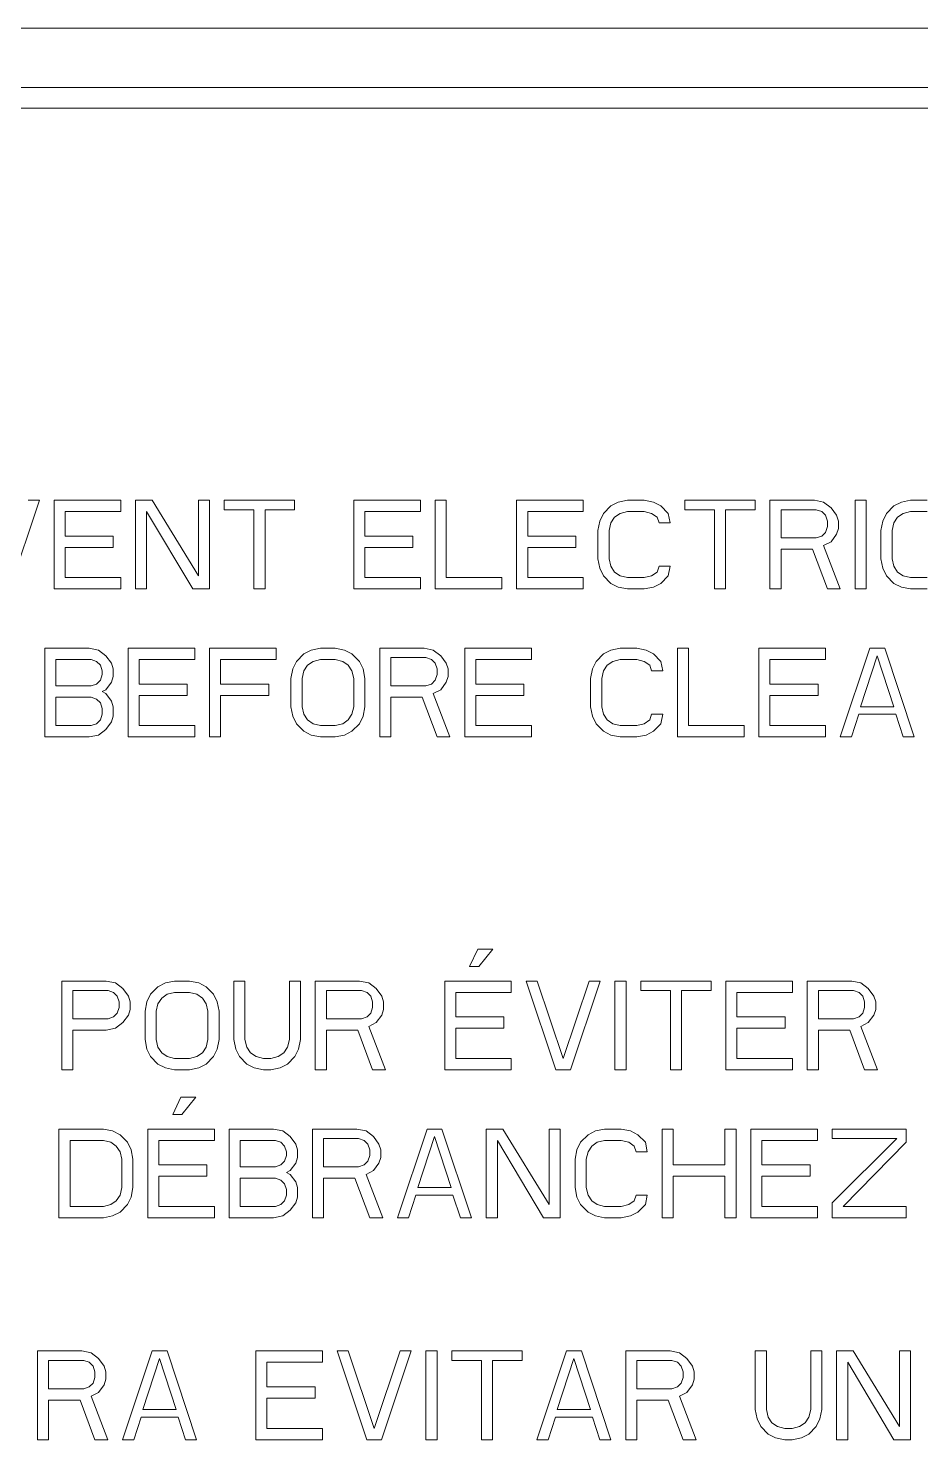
# Model space of a CAD drawing. Header units: millimetres. Extents: x 1920 to 4820, y 310 to 2320.
# Drawn here: x 4322.26 to 4352.42, y 1385.88 to 1433.58 of the extents above; entities that cross this region are included whole.
import ezdxf

# ---------------------------------------------------------------- set-up
doc = ezdxf.new("R2010")
doc.units = ezdxf.units.MM
doc.layers.add('core', color=7, linetype='Continuous', lineweight=20)

msp = doc.modelspace()

# ---------------------------------------------------------------- linework, layer by layer
at = {"layer": 'core'}
for p, q in [((4418.385, 1433.585), (4287.785, 1433.585)), ((4418.385, 1431.585), (4287.785, 1431.585)), ((4434.385, 1430.885), (4287.785, 1430.885)), ((4322.634, 1417.635), (4321.634, 1414.635)), ((4322.259, 1417.635), (4322.634, 1417.635)), ((4323.134, 1414.635), (4323.134, 1417.635)), ((4323.134, 1417.635), (4325.384, 1417.635)), ((4325.384, 1417.252), (4323.509, 1417.252)), ((4323.509, 1417.252), (4323.509, 1416.422)), ((4325.384, 1417.635), (4325.384, 1417.252)), ((4325.884, 1414.635), (4325.884, 1417.635)), ((4325.884, 1417.635), (4326.446, 1417.635)), ((4327.821, 1414.635), (4326.259, 1417.252)), ((4326.259, 1417.252), (4326.259, 1414.635)), ((4326.446, 1417.635), (4328.009, 1415.081)), ((4328.009, 1415.081), (4328.009, 1417.635)), ((4328.009, 1417.635), (4328.384, 1417.635)), ((4328.384, 1417.635), (4328.384, 1414.635)), ((4328.884, 1417.635), (4331.259, 1417.635)), ((4328.884, 1417.315), (4328.884, 1417.635)), ((4329.884, 1417.315), (4328.884, 1417.315)), ((4329.884, 1414.635), (4329.884, 1417.315)), ((4330.259, 1417.315), (4330.259, 1414.635)), ((4331.259, 1417.315), (4330.259, 1417.315)), ((4331.259, 1417.635), (4331.259, 1417.315)), ((4333.259, 1414.635), (4333.259, 1417.635)), ((4333.259, 1417.635), (4335.509, 1417.635)), ((4335.509, 1417.252), (4333.634, 1417.252)), ((4333.634, 1417.252), (4333.634, 1416.422)), ((4335.509, 1417.635), (4335.509, 1417.252)), ((4336.009, 1414.635), (4336.009, 1417.635)), ((4336.009, 1417.635), (4336.384, 1417.635)), ((4336.384, 1417.635), (4336.384, 1415.018)), ((4338.759, 1414.635), (4338.759, 1417.635)), ((4338.759, 1417.635), (4341.009, 1417.635)), ((4341.009, 1417.252), (4339.134, 1417.252)), ((4339.134, 1417.252), (4339.134, 1416.422)), ((4341.009, 1417.635), (4341.009, 1417.252)), ((4341.571, 1416.932), (4341.696, 1417.188)), ((4341.696, 1417.188), (4341.946, 1417.443)), ((4341.946, 1417.443), (4342.196, 1417.571)), ((4342.259, 1417.188), (4342.071, 1417.06)), ((4342.196, 1417.571), (4342.509, 1417.635)), ((4342.509, 1417.252), (4342.259, 1417.188)), ((4342.509, 1417.635), (4343.071, 1417.635)), ((4343.071, 1417.252), (4342.509, 1417.252)), ((4343.071, 1417.635), (4343.384, 1417.571)), ((4343.321, 1417.188), (4343.071, 1417.252)), ((4343.509, 1417.06), (4343.321, 1417.188)), ((4343.384, 1417.571), (4343.634, 1417.443)), ((4343.634, 1417.443), (4343.884, 1417.188)), ((4343.884, 1417.188), (4343.946, 1416.869)), ((4344.446, 1417.315), (4344.446, 1417.635)), ((4344.446, 1417.635), (4346.821, 1417.635)), ((4345.446, 1417.315), (4344.446, 1417.315)), ((4345.446, 1414.635), (4345.446, 1417.315)), ((4346.821, 1417.315), (4345.821, 1417.315)), ((4345.821, 1417.315), (4345.821, 1414.635)), ((4346.821, 1417.635), (4346.821, 1417.315)), ((4347.321, 1414.635), (4347.321, 1417.635)), ((4347.321, 1417.635), (4348.821, 1417.635)), ((4347.696, 1417.315), (4347.696, 1416.358)), ((4348.884, 1417.315), (4347.696, 1417.315)), ((4348.821, 1417.635), (4349.134, 1417.571)), ((4349.071, 1417.252), (4348.884, 1417.315)), ((4349.196, 1417.124), (4349.071, 1417.252)), ((4349.134, 1417.571), (4349.384, 1417.379)), ((4349.384, 1417.379), (4349.571, 1417.124)), ((4350.196, 1414.635), (4350.196, 1417.635)), ((4350.196, 1417.635), (4350.571, 1417.635)), ((4350.571, 1417.635), (4350.571, 1414.635)), ((4351.134, 1416.932), (4351.259, 1417.188)), ((4351.259, 1417.188), (4351.509, 1417.443)), ((4351.509, 1417.443), (4351.759, 1417.571)), ((4351.821, 1417.188), (4351.634, 1417.06)), ((4351.759, 1417.571), (4352.071, 1417.635)), ((4352.071, 1417.252), (4351.821, 1417.188)), ((4352.071, 1417.635), (4352.634, 1417.635)), ((4352.634, 1417.252), (4352.071, 1417.252)), ((4341.509, 1416.613), (4341.571, 1416.932)), ((4341.946, 1416.869), (4341.884, 1416.613)), ((4342.071, 1417.06), (4341.946, 1416.869)), ((4343.571, 1416.869), (4343.509, 1417.06)), ((4343.946, 1416.869), (4343.571, 1416.869)), ((4349.259, 1416.932), (4349.196, 1417.124)), ((4349.196, 1416.549), (4349.259, 1416.741)), ((4349.259, 1416.741), (4349.259, 1416.932)), ((4349.571, 1417.124), (4349.634, 1416.932)), ((4349.634, 1416.932), (4349.634, 1416.677)), ((4351.071, 1416.613), (4351.134, 1416.932)), ((4351.509, 1416.869), (4351.446, 1416.613)), ((4351.634, 1417.06), (4351.509, 1416.869)), ((4323.509, 1416.422), (4325.134, 1416.422)), ((4325.134, 1416.422), (4325.134, 1416.039)), ((4333.634, 1416.422), (4335.259, 1416.422)), ((4335.259, 1416.422), (4335.259, 1416.039)), ((4339.134, 1416.422), (4340.759, 1416.422)), ((4340.759, 1416.422), (4340.759, 1416.039)), ((4341.509, 1415.656), (4341.509, 1416.613)), ((4341.884, 1416.613), (4341.884, 1415.656)), ((4347.696, 1416.358), (4348.884, 1416.358)), ((4348.884, 1416.358), (4349.071, 1416.422)), ((4349.071, 1416.422), (4349.196, 1416.549)), ((4349.384, 1416.23), (4349.134, 1416.103)), ((4349.571, 1416.486), (4349.384, 1416.23)), ((4349.634, 1416.677), (4349.571, 1416.486)), ((4351.071, 1415.656), (4351.071, 1416.613)), ((4351.446, 1416.613), (4351.446, 1415.656)), ((4325.134, 1416.039), (4323.509, 1416.039)), ((4323.509, 1416.039), (4323.509, 1415.018)), ((4335.259, 1416.039), (4333.634, 1416.039)), ((4333.634, 1416.039), (4333.634, 1415.018)), ((4340.759, 1416.039), (4339.134, 1416.039)), ((4339.134, 1416.039), (4339.134, 1415.018)), ((4348.759, 1415.975), (4347.696, 1415.975)), ((4347.696, 1415.975), (4347.696, 1414.635)), ((4349.259, 1414.635), (4348.759, 1415.975)), ((4349.134, 1416.103), (4349.696, 1414.635)), ((4341.571, 1415.337), (4341.509, 1415.656)), ((4341.696, 1415.081), (4341.571, 1415.337)), ((4341.884, 1415.656), (4341.946, 1415.401)), ((4341.946, 1415.401), (4342.071, 1415.209)), ((4343.509, 1415.209), (4343.571, 1415.401)), ((4343.571, 1415.401), (4343.946, 1415.401)), ((4343.946, 1415.401), (4343.884, 1415.081)), ((4351.134, 1415.337), (4351.071, 1415.656)), ((4351.259, 1415.081), (4351.134, 1415.337)), ((4351.446, 1415.656), (4351.509, 1415.401)), ((4351.509, 1415.401), (4351.634, 1415.209)), ((4323.509, 1415.018), (4325.384, 1415.018)), ((4325.384, 1415.018), (4325.384, 1414.635)), ((4333.634, 1415.018), (4335.509, 1415.018)), ((4335.509, 1415.018), (4335.509, 1414.635)), ((4336.384, 1415.018), (4338.259, 1415.018)), ((4338.259, 1415.018), (4338.259, 1414.635)), ((4339.134, 1415.018), (4341.009, 1415.018)), ((4341.009, 1415.018), (4341.009, 1414.635)), ((4341.946, 1414.826), (4341.696, 1415.081)), ((4342.196, 1414.698), (4341.946, 1414.826)), ((4342.071, 1415.209), (4342.259, 1415.081)), ((4342.259, 1415.081), (4342.509, 1415.018)), ((4342.509, 1415.018), (4343.071, 1415.018)), ((4343.071, 1415.018), (4343.321, 1415.081)), ((4343.321, 1415.081), (4343.509, 1415.209)), ((4343.634, 1414.826), (4343.384, 1414.698)), ((4343.884, 1415.081), (4343.634, 1414.826)), ((4351.509, 1414.826), (4351.259, 1415.081)), ((4351.759, 1414.698), (4351.509, 1414.826)), ((4351.634, 1415.209), (4351.821, 1415.081)), ((4351.821, 1415.081), (4352.071, 1415.018)), ((4352.071, 1415.018), (4352.634, 1415.018)), ((4325.384, 1414.635), (4323.134, 1414.635)), ((4326.259, 1414.635), (4325.884, 1414.635)), ((4328.384, 1414.635), (4327.821, 1414.635)), ((4330.259, 1414.635), (4329.884, 1414.635)), ((4335.509, 1414.635), (4333.259, 1414.635)), ((4338.259, 1414.635), (4336.009, 1414.635)), ((4341.009, 1414.635), (4338.759, 1414.635)), ((4342.509, 1414.635), (4342.196, 1414.698)), ((4343.071, 1414.635), (4342.509, 1414.635)), ((4343.384, 1414.698), (4343.071, 1414.635)), ((4345.821, 1414.635), (4345.446, 1414.635)), ((4347.696, 1414.635), (4347.321, 1414.635)), ((4349.696, 1414.635), (4349.259, 1414.635)), ((4350.571, 1414.635), (4350.196, 1414.635)), ((4352.071, 1414.635), (4351.759, 1414.698)), ((4352.634, 1414.635), (4352.071, 1414.635)), ((4322.821, 1409.635), (4322.821, 1412.635)), ((4322.821, 1412.635), (4324.321, 1412.635)), ((4324.321, 1412.635), (4324.634, 1412.571)), ((4324.634, 1412.571), (4324.884, 1412.379)), ((4325.634, 1409.635), (4325.634, 1412.635)), ((4325.634, 1412.635), (4327.884, 1412.635)), ((4327.884, 1412.635), (4327.884, 1412.252)), ((4328.384, 1409.635), (4328.384, 1412.635)), ((4328.384, 1412.635), (4330.634, 1412.635)), ((4330.634, 1412.635), (4330.634, 1412.252)), ((4331.321, 1412.188), (4331.571, 1412.443)), ((4331.571, 1412.443), (4331.821, 1412.571)), ((4331.821, 1412.571), (4332.134, 1412.635)), ((4332.134, 1412.635), (4332.634, 1412.635)), ((4332.634, 1412.635), (4332.946, 1412.571)), ((4332.946, 1412.571), (4333.196, 1412.443)), ((4333.196, 1412.443), (4333.446, 1412.188)), ((4334.134, 1409.635), (4334.134, 1412.635)), ((4334.134, 1412.635), (4335.634, 1412.635)), ((4335.634, 1412.635), (4335.946, 1412.571)), ((4335.946, 1412.571), (4336.196, 1412.379)), ((4337.009, 1409.635), (4337.009, 1412.635)), ((4337.009, 1412.635), (4339.259, 1412.635)), ((4339.259, 1412.635), (4339.259, 1412.252)), ((4341.446, 1412.188), (4341.696, 1412.443)), ((4341.696, 1412.443), (4341.946, 1412.571)), ((4341.946, 1412.571), (4342.259, 1412.635)), ((4342.259, 1412.635), (4342.821, 1412.635)), ((4342.821, 1412.635), (4343.134, 1412.571)), ((4343.134, 1412.571), (4343.384, 1412.443)), ((4343.384, 1412.443), (4343.634, 1412.188)), ((4344.196, 1409.635), (4344.196, 1412.635)), ((4344.196, 1412.635), (4344.571, 1412.635)), ((4344.571, 1412.635), (4344.571, 1410.018)), ((4346.946, 1409.635), (4346.946, 1412.635)), ((4346.946, 1412.635), (4349.196, 1412.635)), ((4349.196, 1412.635), (4349.196, 1412.252)), ((4349.696, 1409.635), (4350.696, 1412.635)), ((4350.696, 1412.635), (4351.196, 1412.635)), ((4351.196, 1412.635), (4352.196, 1409.635)), ((4323.196, 1412.252), (4323.196, 1411.358)), ((4324.384, 1412.252), (4323.196, 1412.252)), ((4324.571, 1412.188), (4324.384, 1412.252)), ((4324.696, 1412.06), (4324.571, 1412.188)), ((4324.759, 1411.869), (4324.696, 1412.06)), ((4324.884, 1412.379), (4325.071, 1412.124)), ((4325.071, 1412.124), (4325.134, 1411.932)), ((4325.134, 1411.932), (4325.134, 1411.677)), ((4327.884, 1412.252), (4326.009, 1412.252)), ((4326.009, 1412.252), (4326.009, 1411.422)), ((4330.634, 1412.252), (4328.759, 1412.252)), ((4328.759, 1412.252), (4328.759, 1411.422)), ((4331.134, 1411.613), (4331.196, 1411.932)), ((4331.196, 1411.932), (4331.321, 1412.188)), ((4331.696, 1412.06), (4331.571, 1411.869)), ((4331.884, 1412.188), (4331.696, 1412.06)), ((4332.134, 1412.252), (4331.884, 1412.188)), ((4332.634, 1412.252), (4332.134, 1412.252)), ((4332.884, 1412.188), (4332.634, 1412.252)), ((4333.071, 1412.06), (4332.884, 1412.188)), ((4333.196, 1411.869), (4333.071, 1412.06)), ((4333.446, 1412.188), (4333.571, 1411.932)), ((4333.571, 1411.932), (4333.634, 1411.613)), ((4334.509, 1412.315), (4334.509, 1411.358)), ((4335.696, 1412.315), (4334.509, 1412.315)), ((4335.884, 1412.252), (4335.696, 1412.315)), ((4336.009, 1412.124), (4335.884, 1412.252)), ((4336.071, 1411.932), (4336.009, 1412.124)), ((4336.071, 1411.741), (4336.071, 1411.932)), ((4336.196, 1412.379), (4336.384, 1412.124)), ((4336.384, 1412.124), (4336.446, 1411.932)), ((4336.446, 1411.932), (4336.446, 1411.677)), ((4339.259, 1412.252), (4337.384, 1412.252)), ((4337.384, 1412.252), (4337.384, 1411.422)), ((4341.259, 1411.613), (4341.321, 1411.932)), ((4341.321, 1411.932), (4341.446, 1412.188)), ((4341.821, 1412.06), (4341.696, 1411.869)), ((4342.009, 1412.188), (4341.821, 1412.06)), ((4342.259, 1412.252), (4342.009, 1412.188)), ((4342.821, 1412.252), (4342.259, 1412.252)), ((4343.071, 1412.188), (4342.821, 1412.252)), ((4343.259, 1412.06), (4343.071, 1412.188)), ((4343.321, 1411.869), (4343.259, 1412.06)), ((4343.634, 1412.188), (4343.696, 1411.869)), ((4349.196, 1412.252), (4347.321, 1412.252)), ((4347.321, 1412.252), (4347.321, 1411.422)), ((4350.946, 1412.379), (4350.384, 1410.656)), ((4351.509, 1410.656), (4350.946, 1412.379)), ((4324.571, 1411.422), (4324.696, 1411.549)), ((4324.696, 1411.549), (4324.759, 1411.741)), ((4324.759, 1411.741), (4324.759, 1411.869)), ((4325.071, 1411.486), (4324.884, 1411.23)), ((4325.134, 1411.677), (4325.071, 1411.486)), ((4331.134, 1410.656), (4331.134, 1411.613)), ((4331.571, 1411.869), (4331.509, 1411.613)), ((4331.509, 1411.613), (4331.509, 1410.656)), ((4333.259, 1411.613), (4333.196, 1411.869)), ((4333.259, 1410.656), (4333.259, 1411.613)), ((4333.634, 1411.613), (4333.634, 1410.656)), ((4335.884, 1411.422), (4336.009, 1411.549)), ((4336.009, 1411.549), (4336.071, 1411.741)), ((4336.384, 1411.486), (4336.196, 1411.23)), ((4336.446, 1411.677), (4336.384, 1411.486)), ((4341.259, 1410.656), (4341.259, 1411.613)), ((4341.696, 1411.869), (4341.634, 1411.613)), ((4341.634, 1411.613), (4341.634, 1410.656)), ((4343.696, 1411.869), (4343.321, 1411.869)), ((4323.196, 1411.358), (4324.384, 1411.358)), ((4323.196, 1410.975), (4323.196, 1410.018)), ((4324.384, 1410.975), (4323.196, 1410.975)), ((4324.384, 1411.358), (4324.571, 1411.422)), ((4324.571, 1410.911), (4324.384, 1410.975)), ((4324.884, 1411.23), (4324.759, 1411.166)), ((4324.759, 1411.166), (4324.884, 1411.103)), ((4324.884, 1411.103), (4325.071, 1410.847)), ((4326.009, 1411.422), (4327.634, 1411.422)), ((4327.634, 1411.039), (4326.009, 1411.039)), ((4326.009, 1411.039), (4326.009, 1410.018)), ((4327.634, 1411.422), (4327.634, 1411.039)), ((4328.759, 1411.422), (4330.384, 1411.422)), ((4330.384, 1411.039), (4328.759, 1411.039)), ((4328.759, 1411.039), (4328.759, 1409.635)), ((4330.384, 1411.422), (4330.384, 1411.039)), ((4334.509, 1411.358), (4335.696, 1411.358)), ((4335.571, 1410.975), (4334.509, 1410.975)), ((4334.509, 1410.975), (4334.509, 1409.635)), ((4336.071, 1409.635), (4335.571, 1410.975)), ((4335.696, 1411.358), (4335.884, 1411.422)), ((4336.196, 1411.23), (4335.946, 1411.103)), ((4335.946, 1411.103), (4336.509, 1409.635)), ((4337.384, 1411.422), (4339.009, 1411.422)), ((4339.009, 1411.039), (4337.384, 1411.039)), ((4337.384, 1411.039), (4337.384, 1410.018)), ((4339.009, 1411.422), (4339.009, 1411.039)), ((4347.321, 1411.422), (4348.946, 1411.422)), ((4348.946, 1411.039), (4347.321, 1411.039)), ((4347.321, 1411.039), (4347.321, 1410.018)), ((4348.946, 1411.422), (4348.946, 1411.039)), ((4324.696, 1410.784), (4324.571, 1410.911)), ((4324.759, 1410.592), (4324.696, 1410.784)), ((4324.759, 1410.401), (4324.759, 1410.592)), ((4325.071, 1410.847), (4325.134, 1410.656)), ((4325.134, 1410.656), (4325.134, 1410.337)), ((4331.196, 1410.337), (4331.134, 1410.656)), ((4331.509, 1410.656), (4331.571, 1410.401)), ((4333.196, 1410.401), (4333.259, 1410.656)), ((4333.634, 1410.656), (4333.571, 1410.337)), ((4341.321, 1410.337), (4341.259, 1410.656)), ((4341.634, 1410.656), (4341.696, 1410.401)), ((4350.384, 1410.656), (4351.509, 1410.656)), ((4323.196, 1410.018), (4324.384, 1410.018)), ((4324.384, 1410.018), (4324.571, 1410.081)), ((4324.571, 1410.081), (4324.696, 1410.209)), ((4324.696, 1410.209), (4324.759, 1410.401)), ((4325.071, 1410.145), (4324.884, 1409.89)), ((4325.134, 1410.337), (4325.071, 1410.145)), ((4326.009, 1410.018), (4327.884, 1410.018)), ((4327.884, 1410.018), (4327.884, 1409.635)), ((4331.321, 1410.081), (4331.196, 1410.337)), ((4331.571, 1409.826), (4331.321, 1410.081)), ((4331.571, 1410.401), (4331.696, 1410.209)), ((4331.696, 1410.209), (4331.884, 1410.081)), ((4331.884, 1410.081), (4332.134, 1410.018)), ((4332.134, 1410.018), (4332.634, 1410.018)), ((4332.634, 1410.018), (4332.884, 1410.081)), ((4332.884, 1410.081), (4333.071, 1410.209)), ((4333.071, 1410.209), (4333.196, 1410.401)), ((4333.446, 1410.081), (4333.196, 1409.826)), ((4333.571, 1410.337), (4333.446, 1410.081)), ((4337.384, 1410.018), (4339.259, 1410.018)), ((4339.259, 1410.018), (4339.259, 1409.635)), ((4341.446, 1410.081), (4341.321, 1410.337)), ((4341.696, 1409.826), (4341.446, 1410.081)), ((4341.696, 1410.401), (4341.821, 1410.209)), ((4341.821, 1410.209), (4342.009, 1410.081)), ((4342.009, 1410.081), (4342.259, 1410.018)), ((4342.259, 1410.018), (4342.821, 1410.018)), ((4342.821, 1410.018), (4343.071, 1410.081)), ((4343.071, 1410.081), (4343.259, 1410.209)), ((4343.259, 1410.209), (4343.321, 1410.401)), ((4343.321, 1410.401), (4343.696, 1410.401)), ((4343.634, 1410.081), (4343.384, 1409.826)), ((4343.696, 1410.401), (4343.634, 1410.081)), ((4344.571, 1410.018), (4346.446, 1410.018)), ((4346.446, 1410.018), (4346.446, 1409.635)), ((4347.321, 1410.018), (4349.196, 1410.018)), ((4349.196, 1410.018), (4349.196, 1409.635)), ((4350.321, 1410.401), (4350.071, 1409.635)), ((4351.571, 1410.401), (4350.321, 1410.401)), ((4351.821, 1409.635), (4351.571, 1410.401)), ((4324.321, 1409.635), (4322.821, 1409.635)), ((4324.634, 1409.698), (4324.321, 1409.635)), ((4324.884, 1409.89), (4324.634, 1409.698)), ((4327.884, 1409.635), (4325.634, 1409.635)), ((4328.759, 1409.635), (4328.384, 1409.635)), ((4331.821, 1409.698), (4331.571, 1409.826)), ((4332.134, 1409.635), (4331.821, 1409.698)), ((4332.634, 1409.635), (4332.134, 1409.635)), ((4332.946, 1409.698), (4332.634, 1409.635)), ((4333.196, 1409.826), (4332.946, 1409.698)), ((4334.509, 1409.635), (4334.134, 1409.635)), ((4336.509, 1409.635), (4336.071, 1409.635)), ((4339.259, 1409.635), (4337.009, 1409.635)), ((4341.946, 1409.698), (4341.696, 1409.826)), ((4342.259, 1409.635), (4341.946, 1409.698)), ((4342.821, 1409.635), (4342.259, 1409.635)), ((4343.134, 1409.698), (4342.821, 1409.635)), ((4343.384, 1409.826), (4343.134, 1409.698)), ((4346.446, 1409.635), (4344.196, 1409.635)), ((4349.196, 1409.635), (4346.946, 1409.635)), ((4350.071, 1409.635), (4349.696, 1409.635)), ((4352.196, 1409.635), (4351.821, 1409.635)), ((4337.173, 1401.874), (4337.453, 1402.464)), ((4337.453, 1402.464), (4337.951, 1402.464)), ((4337.951, 1402.464), (4337.487, 1401.874)), ((4337.487, 1401.874), (4337.173, 1401.874)), ((4323.393, 1398.385), (4323.393, 1401.385)), ((4323.393, 1401.385), (4324.893, 1401.385)), ((4324.956, 1401.065), (4323.768, 1401.065)), ((4323.768, 1401.065), (4323.768, 1400.108)), ((4324.893, 1401.385), (4325.206, 1401.321)), ((4325.143, 1401.002), (4324.956, 1401.065)), ((4325.268, 1400.874), (4325.143, 1401.002)), ((4325.206, 1401.321), (4325.456, 1401.129)), ((4325.456, 1401.129), (4325.643, 1400.874)), ((4326.393, 1400.938), (4326.643, 1401.193)), ((4326.643, 1401.193), (4326.893, 1401.321)), ((4326.893, 1401.321), (4327.206, 1401.385)), ((4327.206, 1401.002), (4326.956, 1400.938)), ((4327.206, 1401.385), (4327.706, 1401.385)), ((4327.706, 1401.002), (4327.206, 1401.002)), ((4327.706, 1401.385), (4328.018, 1401.321)), ((4327.956, 1400.938), (4327.706, 1401.002)), ((4328.018, 1401.321), (4328.268, 1401.193)), ((4328.268, 1401.193), (4328.518, 1400.938)), ((4329.206, 1399.406), (4329.206, 1401.385)), ((4329.206, 1401.385), (4329.581, 1401.385)), ((4329.581, 1401.385), (4329.581, 1399.406)), ((4331.081, 1399.406), (4331.081, 1401.385)), ((4331.081, 1401.385), (4331.456, 1401.385)), ((4331.456, 1401.385), (4331.456, 1399.406)), ((4331.956, 1398.385), (4331.956, 1401.385)), ((4331.956, 1401.385), (4333.456, 1401.385)), ((4333.518, 1401.065), (4332.331, 1401.065)), ((4332.331, 1401.065), (4332.331, 1400.108)), ((4333.456, 1401.385), (4333.768, 1401.321)), ((4333.706, 1401.002), (4333.518, 1401.065)), ((4333.831, 1400.874), (4333.706, 1401.002)), ((4333.768, 1401.321), (4334.018, 1401.129)), ((4334.018, 1401.129), (4334.206, 1400.874)), ((4336.331, 1398.385), (4336.331, 1401.385)), ((4336.331, 1401.385), (4338.581, 1401.385)), ((4338.581, 1401.002), (4336.706, 1401.002)), ((4336.706, 1401.002), (4336.706, 1400.172)), ((4338.581, 1401.385), (4338.581, 1401.002)), ((4340.081, 1398.385), (4339.081, 1401.385)), ((4339.081, 1401.385), (4339.456, 1401.385)), ((4339.456, 1401.385), (4340.331, 1398.768)), ((4340.331, 1398.768), (4341.206, 1401.385)), ((4341.581, 1401.385), (4340.581, 1398.385)), ((4341.206, 1401.385), (4341.581, 1401.385)), ((4342.081, 1398.385), (4342.081, 1401.385)), ((4342.081, 1401.385), (4342.456, 1401.385)), ((4342.456, 1401.385), (4342.456, 1398.385)), ((4342.956, 1401.065), (4342.956, 1401.385)), ((4342.956, 1401.385), (4345.331, 1401.385)), ((4343.956, 1401.065), (4342.956, 1401.065)), ((4343.956, 1398.385), (4343.956, 1401.065)), ((4345.331, 1401.065), (4344.331, 1401.065)), ((4344.331, 1401.065), (4344.331, 1398.385)), ((4345.331, 1401.385), (4345.331, 1401.065)), ((4345.831, 1398.385), (4345.831, 1401.385)), ((4345.831, 1401.385), (4348.081, 1401.385)), ((4348.081, 1401.002), (4346.206, 1401.002)), ((4346.206, 1401.002), (4346.206, 1400.172)), ((4348.081, 1401.385), (4348.081, 1401.002)), ((4348.581, 1398.385), (4348.581, 1401.385)), ((4348.581, 1401.385), (4350.081, 1401.385)), ((4348.956, 1401.065), (4348.956, 1400.108)), ((4350.143, 1401.065), (4348.956, 1401.065)), ((4350.081, 1401.385), (4350.393, 1401.321)), ((4350.331, 1401.002), (4350.143, 1401.065)), ((4350.456, 1400.874), (4350.331, 1401.002)), ((4350.393, 1401.321), (4350.643, 1401.129)), ((4350.643, 1401.129), (4350.831, 1400.874)), ((4325.331, 1400.682), (4325.268, 1400.874)), ((4325.268, 1400.299), (4325.331, 1400.491)), ((4325.331, 1400.491), (4325.331, 1400.682)), ((4325.643, 1400.874), (4325.706, 1400.682)), ((4325.706, 1400.682), (4325.706, 1400.427)), ((4326.206, 1400.363), (4326.268, 1400.682)), ((4326.268, 1400.682), (4326.393, 1400.938)), ((4326.643, 1400.619), (4326.581, 1400.363)), ((4326.768, 1400.81), (4326.643, 1400.619)), ((4326.956, 1400.938), (4326.768, 1400.81)), ((4328.143, 1400.81), (4327.956, 1400.938)), ((4328.268, 1400.619), (4328.143, 1400.81)), ((4328.331, 1400.363), (4328.268, 1400.619)), ((4328.518, 1400.938), (4328.643, 1400.682)), ((4328.643, 1400.682), (4328.706, 1400.363)), ((4333.893, 1400.682), (4333.831, 1400.874)), ((4333.831, 1400.299), (4333.893, 1400.491)), ((4333.893, 1400.491), (4333.893, 1400.682)), ((4334.206, 1400.874), (4334.268, 1400.682)), ((4334.268, 1400.682), (4334.268, 1400.427)), ((4350.518, 1400.682), (4350.456, 1400.874)), ((4350.456, 1400.299), (4350.518, 1400.491)), ((4350.518, 1400.491), (4350.518, 1400.682)), ((4350.831, 1400.874), (4350.893, 1400.682)), ((4350.893, 1400.682), (4350.893, 1400.427)), ((4323.768, 1400.108), (4324.956, 1400.108)), ((4324.956, 1400.108), (4325.143, 1400.172)), ((4325.143, 1400.172), (4325.268, 1400.299)), ((4325.643, 1400.236), (4325.456, 1399.98)), ((4325.706, 1400.427), (4325.643, 1400.236)), ((4326.206, 1399.406), (4326.206, 1400.363)), ((4326.581, 1400.363), (4326.581, 1399.406)), ((4328.331, 1399.406), (4328.331, 1400.363)), ((4328.706, 1400.363), (4328.706, 1399.406)), ((4332.331, 1400.108), (4333.518, 1400.108)), ((4333.518, 1400.108), (4333.706, 1400.172)), ((4333.706, 1400.172), (4333.831, 1400.299)), ((4334.206, 1400.236), (4334.018, 1399.98)), ((4334.268, 1400.427), (4334.206, 1400.236)), ((4336.706, 1400.172), (4338.331, 1400.172)), ((4338.331, 1400.172), (4338.331, 1399.789)), ((4346.206, 1400.172), (4347.831, 1400.172)), ((4347.831, 1400.172), (4347.831, 1399.789)), ((4348.956, 1400.108), (4350.143, 1400.108)), ((4350.143, 1400.108), (4350.331, 1400.172)), ((4350.331, 1400.172), (4350.456, 1400.299)), ((4350.831, 1400.236), (4350.643, 1399.98)), ((4350.893, 1400.427), (4350.831, 1400.236)), ((4324.893, 1399.725), (4323.768, 1399.725)), ((4323.768, 1399.725), (4323.768, 1398.385)), ((4325.206, 1399.789), (4324.893, 1399.725)), ((4325.456, 1399.98), (4325.206, 1399.789)), ((4333.393, 1399.725), (4332.331, 1399.725)), ((4332.331, 1399.725), (4332.331, 1398.385)), ((4333.893, 1398.385), (4333.393, 1399.725)), ((4334.018, 1399.98), (4333.768, 1399.853)), ((4333.768, 1399.853), (4334.331, 1398.385)), ((4338.331, 1399.789), (4336.706, 1399.789)), ((4336.706, 1399.789), (4336.706, 1398.768)), ((4347.831, 1399.789), (4346.206, 1399.789)), ((4346.206, 1399.789), (4346.206, 1398.768)), ((4350.018, 1399.725), (4348.956, 1399.725)), ((4348.956, 1399.725), (4348.956, 1398.385)), ((4350.518, 1398.385), (4350.018, 1399.725)), ((4350.643, 1399.98), (4350.393, 1399.853)), ((4350.393, 1399.853), (4350.956, 1398.385)), ((4326.268, 1399.087), (4326.206, 1399.406)), ((4326.393, 1398.831), (4326.268, 1399.087)), ((4326.581, 1399.406), (4326.643, 1399.151)), ((4326.643, 1399.151), (4326.768, 1398.959)), ((4328.143, 1398.959), (4328.268, 1399.151)), ((4328.268, 1399.151), (4328.331, 1399.406)), ((4328.643, 1399.087), (4328.518, 1398.831)), ((4328.706, 1399.406), (4328.643, 1399.087)), ((4329.268, 1399.087), (4329.206, 1399.406)), ((4329.393, 1398.831), (4329.268, 1399.087)), ((4329.581, 1399.406), (4329.643, 1399.151)), ((4329.643, 1399.151), (4329.768, 1398.959)), ((4330.893, 1398.959), (4331.018, 1399.151)), ((4331.018, 1399.151), (4331.081, 1399.406)), ((4331.393, 1399.087), (4331.268, 1398.831)), ((4331.456, 1399.406), (4331.393, 1399.087)), ((4326.643, 1398.576), (4326.393, 1398.831)), ((4326.893, 1398.448), (4326.643, 1398.576)), ((4326.768, 1398.959), (4326.956, 1398.831)), ((4326.956, 1398.831), (4327.206, 1398.768)), ((4327.206, 1398.768), (4327.706, 1398.768)), ((4327.706, 1398.768), (4327.956, 1398.831)), ((4327.956, 1398.831), (4328.143, 1398.959)), ((4328.268, 1398.576), (4328.018, 1398.448)), ((4328.518, 1398.831), (4328.268, 1398.576)), ((4329.643, 1398.576), (4329.393, 1398.831)), ((4329.893, 1398.448), (4329.643, 1398.576)), ((4329.768, 1398.959), (4329.956, 1398.831)), ((4329.956, 1398.831), (4330.206, 1398.768)), ((4330.206, 1398.768), (4330.456, 1398.768)), ((4330.456, 1398.768), (4330.706, 1398.831)), ((4330.706, 1398.831), (4330.893, 1398.959)), ((4331.018, 1398.576), (4330.768, 1398.448)), ((4331.268, 1398.831), (4331.018, 1398.576)), ((4336.706, 1398.768), (4338.581, 1398.768)), ((4338.581, 1398.768), (4338.581, 1398.385)), ((4346.206, 1398.768), (4348.081, 1398.768)), ((4348.081, 1398.768), (4348.081, 1398.385)), ((4323.768, 1398.385), (4323.393, 1398.385)), ((4327.206, 1398.385), (4326.893, 1398.448)), ((4327.706, 1398.385), (4327.206, 1398.385)), ((4328.018, 1398.448), (4327.706, 1398.385)), ((4330.206, 1398.385), (4329.893, 1398.448)), ((4330.456, 1398.385), (4330.206, 1398.385)), ((4330.768, 1398.448), (4330.456, 1398.385)), ((4332.331, 1398.385), (4331.956, 1398.385)), ((4334.331, 1398.385), (4333.893, 1398.385)), ((4338.581, 1398.385), (4336.331, 1398.385)), ((4340.581, 1398.385), (4340.081, 1398.385)), ((4342.456, 1398.385), (4342.081, 1398.385)), ((4344.331, 1398.385), (4343.956, 1398.385)), ((4348.081, 1398.385), (4345.831, 1398.385)), ((4348.956, 1398.385), (4348.581, 1398.385)), ((4350.956, 1398.385), (4350.518, 1398.385)), ((4327.14, 1396.874), (4327.42, 1397.464)), ((4327.42, 1397.464), (4327.917, 1397.464)), ((4327.917, 1397.464), (4327.454, 1396.874)), ((4327.454, 1396.874), (4327.14, 1396.874)), ((4323.298, 1393.385), (4323.298, 1396.385)), ((4323.298, 1396.385), (4324.798, 1396.385)), ((4324.798, 1396.385), (4325.11, 1396.321)), ((4325.11, 1396.321), (4325.36, 1396.193)), ((4325.36, 1396.193), (4325.61, 1395.938)), ((4326.298, 1396.385), (4328.548, 1396.385)), ((4326.298, 1393.385), (4326.298, 1396.385)), ((4328.548, 1396.385), (4328.548, 1396.002)), ((4329.048, 1393.385), (4329.048, 1396.385)), ((4329.048, 1396.385), (4330.548, 1396.385)), ((4330.548, 1396.385), (4330.86, 1396.321)), ((4330.86, 1396.321), (4331.11, 1396.129)), ((4331.86, 1393.385), (4331.86, 1396.385)), ((4331.86, 1396.385), (4333.36, 1396.385)), ((4333.36, 1396.385), (4333.673, 1396.321)), ((4333.673, 1396.321), (4333.923, 1396.129)), ((4334.735, 1393.385), (4335.735, 1396.385)), ((4335.735, 1396.385), (4336.235, 1396.385)), ((4336.235, 1396.385), (4337.235, 1393.385)), ((4337.735, 1396.385), (4338.298, 1396.385)), ((4337.735, 1393.385), (4337.735, 1396.385)), ((4338.298, 1396.385), (4339.86, 1393.831)), ((4339.86, 1396.385), (4340.235, 1396.385)), ((4339.86, 1393.831), (4339.86, 1396.385)), ((4340.235, 1396.385), (4340.235, 1393.385)), ((4340.923, 1395.938), (4341.173, 1396.193)), ((4341.173, 1396.193), (4341.423, 1396.321)), ((4341.423, 1396.321), (4341.735, 1396.385)), ((4341.735, 1396.385), (4342.298, 1396.385)), ((4342.298, 1396.385), (4342.61, 1396.321)), ((4342.61, 1396.321), (4342.86, 1396.193)), ((4342.86, 1396.193), (4343.11, 1395.938)), ((4343.673, 1393.385), (4343.673, 1396.385)), ((4343.673, 1396.385), (4344.048, 1396.385)), ((4344.048, 1396.385), (4344.048, 1395.172)), ((4345.798, 1395.172), (4345.798, 1396.385)), ((4345.798, 1396.385), (4346.173, 1396.385)), ((4346.173, 1396.385), (4346.173, 1393.385)), ((4346.673, 1393.385), (4346.673, 1396.385)), ((4346.673, 1396.385), (4348.923, 1396.385)), ((4348.923, 1396.385), (4348.923, 1396.002)), ((4349.423, 1396.065), (4349.423, 1396.385)), ((4349.423, 1396.385), (4351.923, 1396.385)), ((4351.923, 1396.385), (4351.923, 1395.938)), ((4323.673, 1396.002), (4323.673, 1393.768)), ((4324.798, 1396.002), (4323.673, 1396.002)), ((4325.048, 1395.938), (4324.798, 1396.002)), ((4325.235, 1395.81), (4325.048, 1395.938)), ((4325.36, 1395.619), (4325.235, 1395.81)), ((4325.61, 1395.938), (4325.735, 1395.682)), ((4326.673, 1396.002), (4326.673, 1395.172)), ((4328.548, 1396.002), (4326.673, 1396.002)), ((4330.61, 1396.002), (4329.423, 1396.002)), ((4329.423, 1396.002), (4329.423, 1395.108)), ((4330.798, 1395.938), (4330.61, 1396.002)), ((4330.923, 1395.81), (4330.798, 1395.938)), ((4330.985, 1395.619), (4330.923, 1395.81)), ((4331.11, 1396.129), (4331.298, 1395.874)), ((4331.298, 1395.874), (4331.36, 1395.682)), ((4333.423, 1396.065), (4332.235, 1396.065)), ((4332.235, 1396.065), (4332.235, 1395.108)), ((4333.61, 1396.002), (4333.423, 1396.065)), ((4333.735, 1395.874), (4333.61, 1396.002)), ((4333.798, 1395.682), (4333.735, 1395.874)), ((4333.923, 1396.129), (4334.11, 1395.874)), ((4334.11, 1395.874), (4334.173, 1395.682)), ((4335.985, 1396.129), (4335.423, 1394.406)), ((4336.548, 1394.406), (4335.985, 1396.129)), ((4338.11, 1396.002), (4338.11, 1393.385)), ((4339.673, 1393.385), (4338.11, 1396.002)), ((4340.798, 1395.682), (4340.923, 1395.938)), ((4341.298, 1395.81), (4341.173, 1395.619)), ((4341.485, 1395.938), (4341.298, 1395.81)), ((4341.735, 1396.002), (4341.485, 1395.938)), ((4342.298, 1396.002), (4341.735, 1396.002)), ((4342.548, 1395.938), (4342.298, 1396.002)), ((4342.735, 1395.81), (4342.548, 1395.938)), ((4342.798, 1395.619), (4342.735, 1395.81)), ((4343.11, 1395.938), (4343.173, 1395.619)), ((4347.048, 1396.002), (4347.048, 1395.172)), ((4348.923, 1396.002), (4347.048, 1396.002)), ((4349.423, 1393.895), (4351.61, 1396.065)), ((4351.61, 1396.065), (4349.423, 1396.065)), ((4351.923, 1395.938), (4349.798, 1393.768)), ((4325.423, 1395.363), (4325.36, 1395.619)), ((4325.423, 1394.406), (4325.423, 1395.363)), ((4325.735, 1395.682), (4325.798, 1395.363)), ((4325.798, 1395.363), (4325.798, 1394.406)), ((4330.798, 1395.172), (4330.923, 1395.299)), ((4330.923, 1395.299), (4330.985, 1395.491)), ((4330.985, 1395.491), (4330.985, 1395.619)), ((4331.298, 1395.236), (4331.11, 1394.98)), ((4331.36, 1395.427), (4331.298, 1395.236)), ((4331.36, 1395.682), (4331.36, 1395.427)), ((4333.61, 1395.172), (4333.735, 1395.299)), ((4333.735, 1395.299), (4333.798, 1395.491)), ((4333.798, 1395.491), (4333.798, 1395.682)), ((4334.11, 1395.236), (4333.923, 1394.98)), ((4334.173, 1395.427), (4334.11, 1395.236)), ((4334.173, 1395.682), (4334.173, 1395.427)), ((4340.735, 1395.363), (4340.798, 1395.682)), ((4340.735, 1394.406), (4340.735, 1395.363)), ((4341.173, 1395.619), (4341.11, 1395.363)), ((4341.11, 1395.363), (4341.11, 1394.406)), ((4343.173, 1395.619), (4342.798, 1395.619)), ((4326.673, 1395.172), (4328.298, 1395.172)), ((4326.673, 1394.789), (4326.673, 1393.768)), ((4328.298, 1394.789), (4326.673, 1394.789)), ((4328.298, 1395.172), (4328.298, 1394.789)), ((4329.423, 1395.108), (4330.61, 1395.108)), ((4330.61, 1395.108), (4330.798, 1395.172)), ((4331.11, 1394.98), (4330.985, 1394.916)), ((4330.985, 1394.916), (4331.11, 1394.853)), ((4331.11, 1394.853), (4331.298, 1394.597)), ((4332.235, 1395.108), (4333.423, 1395.108)), ((4333.423, 1395.108), (4333.61, 1395.172)), ((4333.923, 1394.98), (4333.673, 1394.853)), ((4333.673, 1394.853), (4334.235, 1393.385)), ((4344.048, 1395.172), (4345.798, 1395.172)), ((4344.048, 1394.789), (4344.048, 1393.385)), ((4345.798, 1394.789), (4344.048, 1394.789)), ((4345.798, 1393.385), (4345.798, 1394.789)), ((4347.048, 1395.172), (4348.673, 1395.172)), ((4347.048, 1394.789), (4347.048, 1393.768)), ((4348.673, 1394.789), (4347.048, 1394.789)), ((4348.673, 1395.172), (4348.673, 1394.789)), ((4325.36, 1394.151), (4325.423, 1394.406)), ((4325.798, 1394.406), (4325.735, 1394.087)), ((4330.61, 1394.725), (4329.423, 1394.725)), ((4329.423, 1394.725), (4329.423, 1393.768)), ((4330.798, 1394.661), (4330.61, 1394.725)), ((4330.923, 1394.534), (4330.798, 1394.661)), ((4330.985, 1394.342), (4330.923, 1394.534)), ((4330.985, 1394.151), (4330.985, 1394.342)), ((4331.298, 1394.597), (4331.36, 1394.406)), ((4331.36, 1394.406), (4331.36, 1394.087)), ((4332.235, 1394.725), (4332.235, 1393.385)), ((4333.298, 1394.725), (4332.235, 1394.725)), ((4333.798, 1393.385), (4333.298, 1394.725)), ((4335.423, 1394.406), (4336.548, 1394.406)), ((4340.798, 1394.087), (4340.735, 1394.406)), ((4341.11, 1394.406), (4341.173, 1394.151)), ((4324.798, 1393.768), (4325.048, 1393.831)), ((4325.048, 1393.831), (4325.235, 1393.959)), ((4325.235, 1393.959), (4325.36, 1394.151)), ((4325.61, 1393.831), (4325.36, 1393.576)), ((4325.735, 1394.087), (4325.61, 1393.831)), ((4330.61, 1393.768), (4330.798, 1393.831)), ((4330.798, 1393.831), (4330.923, 1393.959)), ((4330.923, 1393.959), (4330.985, 1394.151)), ((4331.298, 1393.895), (4331.11, 1393.64)), ((4331.36, 1394.087), (4331.298, 1393.895)), ((4335.36, 1394.151), (4335.11, 1393.385)), ((4336.61, 1394.151), (4335.36, 1394.151)), ((4336.86, 1393.385), (4336.61, 1394.151)), ((4340.923, 1393.831), (4340.798, 1394.087)), ((4341.173, 1393.576), (4340.923, 1393.831)), ((4341.173, 1394.151), (4341.298, 1393.959)), ((4341.298, 1393.959), (4341.485, 1393.831)), ((4341.485, 1393.831), (4341.735, 1393.768)), ((4342.298, 1393.768), (4342.548, 1393.831)), ((4342.548, 1393.831), (4342.735, 1393.959)), ((4342.735, 1393.959), (4342.798, 1394.151)), ((4342.798, 1394.151), (4343.173, 1394.151)), ((4343.11, 1393.831), (4342.86, 1393.576)), ((4343.173, 1394.151), (4343.11, 1393.831)), ((4349.423, 1393.385), (4349.423, 1393.895)), ((4324.798, 1393.385), (4323.298, 1393.385)), ((4323.673, 1393.768), (4324.798, 1393.768)), ((4325.11, 1393.448), (4324.798, 1393.385)), ((4325.36, 1393.576), (4325.11, 1393.448)), ((4328.548, 1393.385), (4326.298, 1393.385)), ((4326.673, 1393.768), (4328.548, 1393.768)), ((4328.548, 1393.768), (4328.548, 1393.385)), ((4330.548, 1393.385), (4329.048, 1393.385)), ((4329.423, 1393.768), (4330.61, 1393.768)), ((4330.86, 1393.448), (4330.548, 1393.385)), ((4331.11, 1393.64), (4330.86, 1393.448)), ((4332.235, 1393.385), (4331.86, 1393.385)), ((4334.235, 1393.385), (4333.798, 1393.385)), ((4335.11, 1393.385), (4334.735, 1393.385)), ((4337.235, 1393.385), (4336.86, 1393.385)), ((4338.11, 1393.385), (4337.735, 1393.385)), ((4340.235, 1393.385), (4339.673, 1393.385)), ((4341.423, 1393.448), (4341.173, 1393.576)), ((4341.735, 1393.385), (4341.423, 1393.448)), ((4341.735, 1393.768), (4342.298, 1393.768)), ((4342.298, 1393.385), (4341.735, 1393.385)), ((4342.61, 1393.448), (4342.298, 1393.385)), ((4342.86, 1393.576), (4342.61, 1393.448)), ((4344.048, 1393.385), (4343.673, 1393.385)), ((4346.173, 1393.385), (4345.798, 1393.385)), ((4348.923, 1393.385), (4346.673, 1393.385)), ((4347.048, 1393.768), (4348.923, 1393.768)), ((4348.923, 1393.768), (4348.923, 1393.385)), ((4351.923, 1393.385), (4349.423, 1393.385)), ((4349.798, 1393.768), (4351.923, 1393.768)), ((4351.923, 1393.768), (4351.923, 1393.385)), ((4322.573, 1385.885), (4322.573, 1388.885)), ((4322.573, 1388.885), (4324.073, 1388.885)), ((4322.948, 1388.565), (4322.948, 1387.608)), ((4324.135, 1388.565), (4322.948, 1388.565)), ((4324.073, 1388.885), (4324.385, 1388.821)), ((4324.323, 1388.502), (4324.135, 1388.565)), ((4324.385, 1388.821), (4324.635, 1388.629)), ((4324.635, 1388.629), (4324.823, 1388.374)), ((4325.448, 1385.885), (4326.448, 1388.885)), ((4326.698, 1388.629), (4326.135, 1386.906)), ((4326.448, 1388.885), (4326.948, 1388.885)), ((4327.26, 1386.906), (4326.698, 1388.629)), ((4326.948, 1388.885), (4327.948, 1385.885)), ((4329.948, 1385.885), (4329.948, 1388.885)), ((4329.948, 1388.885), (4332.198, 1388.885)), ((4332.198, 1388.885), (4332.198, 1388.502)), ((4333.698, 1385.885), (4332.698, 1388.885)), ((4332.698, 1388.885), (4333.073, 1388.885)), ((4333.073, 1388.885), (4333.948, 1386.268)), ((4333.948, 1386.268), (4334.823, 1388.885)), ((4335.198, 1388.885), (4334.198, 1385.885)), ((4334.823, 1388.885), (4335.198, 1388.885)), ((4335.698, 1385.885), (4335.698, 1388.885)), ((4335.698, 1388.885), (4336.073, 1388.885)), ((4336.073, 1388.885), (4336.073, 1385.885)), ((4336.573, 1388.565), (4336.573, 1388.885)), ((4336.573, 1388.885), (4338.948, 1388.885)), ((4337.573, 1388.565), (4336.573, 1388.565)), ((4337.573, 1385.885), (4337.573, 1388.565)), ((4338.948, 1388.565), (4337.948, 1388.565)), ((4337.948, 1388.565), (4337.948, 1385.885)), ((4338.948, 1388.885), (4338.948, 1388.565)), ((4339.448, 1385.885), (4340.448, 1388.885)), ((4340.698, 1388.629), (4340.135, 1386.906)), ((4340.448, 1388.885), (4340.948, 1388.885)), ((4341.26, 1386.906), (4340.698, 1388.629)), ((4340.948, 1388.885), (4341.948, 1385.885)), ((4342.448, 1385.885), (4342.448, 1388.885)), ((4342.448, 1388.885), (4343.948, 1388.885)), ((4342.823, 1388.565), (4342.823, 1387.608)), ((4344.01, 1388.565), (4342.823, 1388.565)), ((4343.948, 1388.885), (4344.26, 1388.821)), ((4344.198, 1388.502), (4344.01, 1388.565)), ((4344.26, 1388.821), (4344.51, 1388.629)), ((4344.51, 1388.629), (4344.698, 1388.374)), ((4346.823, 1386.906), (4346.823, 1388.885)), ((4346.823, 1388.885), (4347.198, 1388.885)), ((4347.198, 1388.885), (4347.198, 1386.906)), ((4348.698, 1386.906), (4348.698, 1388.885)), ((4348.698, 1388.885), (4349.073, 1388.885)), ((4349.073, 1388.885), (4349.073, 1386.906)), ((4349.573, 1385.885), (4349.573, 1388.885)), ((4349.573, 1388.885), (4350.135, 1388.885)), ((4350.135, 1388.885), (4351.698, 1386.331)), ((4351.698, 1386.331), (4351.698, 1388.885)), ((4351.698, 1388.885), (4352.073, 1388.885)), ((4352.073, 1388.885), (4352.073, 1385.885)), ((4324.448, 1388.374), (4324.323, 1388.502)), ((4324.51, 1388.182), (4324.448, 1388.374)), ((4324.51, 1387.991), (4324.51, 1388.182)), ((4324.823, 1388.374), (4324.885, 1388.182)), ((4324.885, 1388.182), (4324.885, 1387.927)), ((4332.198, 1388.502), (4330.323, 1388.502)), ((4330.323, 1388.502), (4330.323, 1387.672)), ((4344.323, 1388.374), (4344.198, 1388.502)), ((4344.385, 1388.182), (4344.323, 1388.374)), ((4344.385, 1387.991), (4344.385, 1388.182)), ((4344.698, 1388.374), (4344.76, 1388.182)), ((4344.76, 1388.182), (4344.76, 1387.927)), ((4351.51, 1385.885), (4349.948, 1388.502)), ((4349.948, 1388.502), (4349.948, 1385.885)), ((4322.948, 1387.608), (4324.135, 1387.608)), ((4324.135, 1387.608), (4324.323, 1387.672)), ((4324.323, 1387.672), (4324.448, 1387.799)), ((4324.448, 1387.799), (4324.51, 1387.991)), ((4324.823, 1387.736), (4324.635, 1387.48)), ((4324.885, 1387.927), (4324.823, 1387.736)), ((4330.323, 1387.672), (4331.948, 1387.672)), ((4331.948, 1387.672), (4331.948, 1387.289)), ((4342.823, 1387.608), (4344.01, 1387.608)), ((4344.01, 1387.608), (4344.198, 1387.672)), ((4344.198, 1387.672), (4344.323, 1387.799)), ((4344.323, 1387.799), (4344.385, 1387.991)), ((4344.698, 1387.736), (4344.51, 1387.48)), ((4344.76, 1387.927), (4344.698, 1387.736)), ((4324.01, 1387.225), (4322.948, 1387.225)), ((4322.948, 1387.225), (4322.948, 1385.885)), ((4324.51, 1385.885), (4324.01, 1387.225)), ((4324.635, 1387.48), (4324.385, 1387.353)), ((4324.385, 1387.353), (4324.948, 1385.885)), ((4331.948, 1387.289), (4330.323, 1387.289)), ((4330.323, 1387.289), (4330.323, 1386.268)), ((4343.885, 1387.225), (4342.823, 1387.225)), ((4342.823, 1387.225), (4342.823, 1385.885)), ((4344.385, 1385.885), (4343.885, 1387.225)), ((4344.51, 1387.48), (4344.26, 1387.353)), ((4344.26, 1387.353), (4344.823, 1385.885)), ((4326.073, 1386.651), (4325.823, 1385.885)), ((4327.323, 1386.651), (4326.073, 1386.651)), ((4326.135, 1386.906), (4327.26, 1386.906)), ((4327.573, 1385.885), (4327.323, 1386.651)), ((4340.073, 1386.651), (4339.823, 1385.885)), ((4341.323, 1386.651), (4340.073, 1386.651)), ((4340.135, 1386.906), (4341.26, 1386.906)), ((4341.573, 1385.885), (4341.323, 1386.651)), ((4346.885, 1386.587), (4346.823, 1386.906)), ((4347.198, 1386.906), (4347.26, 1386.651)), ((4347.26, 1386.651), (4347.385, 1386.459)), ((4348.51, 1386.459), (4348.635, 1386.651)), ((4348.635, 1386.651), (4348.698, 1386.906)), ((4349.073, 1386.906), (4349.01, 1386.587)), ((4330.323, 1386.268), (4332.198, 1386.268)), ((4332.198, 1386.268), (4332.198, 1385.885)), ((4347.01, 1386.331), (4346.885, 1386.587)), ((4347.26, 1386.076), (4347.01, 1386.331)), ((4347.385, 1386.459), (4347.573, 1386.331)), ((4347.573, 1386.331), (4347.823, 1386.268)), ((4347.823, 1386.268), (4348.073, 1386.268)), ((4348.073, 1386.268), (4348.323, 1386.331)), ((4348.323, 1386.331), (4348.51, 1386.459)), ((4348.885, 1386.331), (4348.635, 1386.076)), ((4349.01, 1386.587), (4348.885, 1386.331)), ((4322.948, 1385.885), (4322.573, 1385.885)), ((4324.948, 1385.885), (4324.51, 1385.885)), ((4325.823, 1385.885), (4325.448, 1385.885)), ((4327.948, 1385.885), (4327.573, 1385.885)), ((4332.198, 1385.885), (4329.948, 1385.885)), ((4334.198, 1385.885), (4333.698, 1385.885)), ((4336.073, 1385.885), (4335.698, 1385.885)), ((4337.948, 1385.885), (4337.573, 1385.885)), ((4339.823, 1385.885), (4339.448, 1385.885)), ((4341.948, 1385.885), (4341.573, 1385.885)), ((4342.823, 1385.885), (4342.448, 1385.885)), ((4344.823, 1385.885), (4344.385, 1385.885)), ((4347.51, 1385.948), (4347.26, 1386.076)), ((4347.823, 1385.885), (4347.51, 1385.948)), ((4348.073, 1385.885), (4347.823, 1385.885)), ((4348.385, 1385.948), (4348.073, 1385.885)), ((4348.635, 1386.076), (4348.385, 1385.948)), ((4349.948, 1385.885), (4349.573, 1385.885)), ((4352.073, 1385.885), (4351.51, 1385.885))]:
    msp.add_line(p, q, dxfattribs=at)

doc.saveas('drawing.dxf')
